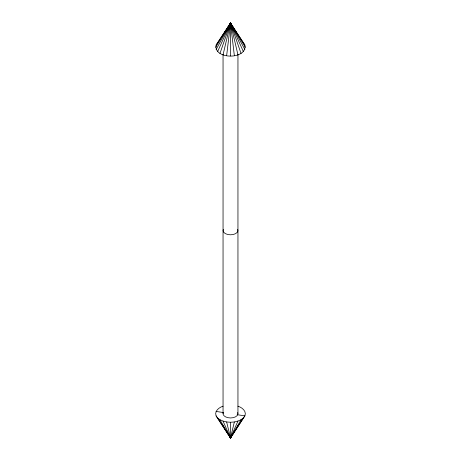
<?xml version="1.0" encoding="UTF-8"?>
<svg xmlns="http://www.w3.org/2000/svg" width="461" height="461" viewBox="0 0 461 461"><rect width="100%" height="100%" fill="white"/><g stroke="black" fill="none" stroke-linecap="round" stroke-linejoin="round"><path stroke-width="0.69" d="M226.645 55.66L230.5 23.05L244.895 45.12C247.442 59.757 213.558 59.757 216.105 45.12L230.5 23.05L244.895 45.12M223.049 406.204C219.044 407.409 214.152 411.183 216.105 415.88L230.5 437.95L244.895 415.88C246.848 411.183 241.956 407.409 237.951 406.204M223.049 54.796L230.5 23.05L245.408 47.345M216.105 415.88L230.5 437.95L230.823 436.567M230.166 24.439L230.5 23.05L233.312 27.908M224.536 428.234L230.5 437.95L234.355 421.965C238.389 421.221 242.786 419.671 244.895 415.88L237.173 414.687M219.96 53.43L230.5 23.05L244.895 49.575M217.592 417.96L219.96 419.74L230.5 437.95L230.967 436.602M229.641 24.992L230.5 23.05L243.408 51.649M229.129 435.426L230.5 437.95L237.951 421.106M217.592 51.649L230.5 23.05L231.359 24.992M229.618 436.002L230.5 437.95L231.382 436.002M216.105 49.575L230.5 23.05L241.04 53.43M219.96 419.74L223.049 421.106L230.5 437.95L231.871 435.426M225.93 30.939L226.633 29.729M227.688 27.908L230.5 23.05L230.834 24.439M230.033 436.602L230.5 437.95L241.04 419.74M215.592 47.345L230.5 23.05L237.951 54.796M223.049 421.106L226.645 421.965L230.5 437.95L236.464 428.234M237.208 427.019L238.325 425.198M234.355 55.66L230.5 23.05L216.105 45.12M230.177 436.567L230.5 437.95L243.408 417.96M226.645 421.965L230.5 422.259L234.355 421.965M216.105 411.425L223.124 412.514M222.675 425.198L223.792 427.019M234.367 29.729L235.07 30.939M237.951 54.531L237.951 413.655M230.5 23.05L230.5 55.948M230.5 422.259L230.5 437.95M223.049 54.531L223.049 413.655M237.697 229.388A7.451 4.305 0 0 1 230.5 234.805A7.451 4.305 0 0 1 223.303 229.388M237.697 412.543A7.451 4.305 0 0 1 230.5 417.96A7.451 4.305 0 0 1 223.303 412.543"/></g></svg>
